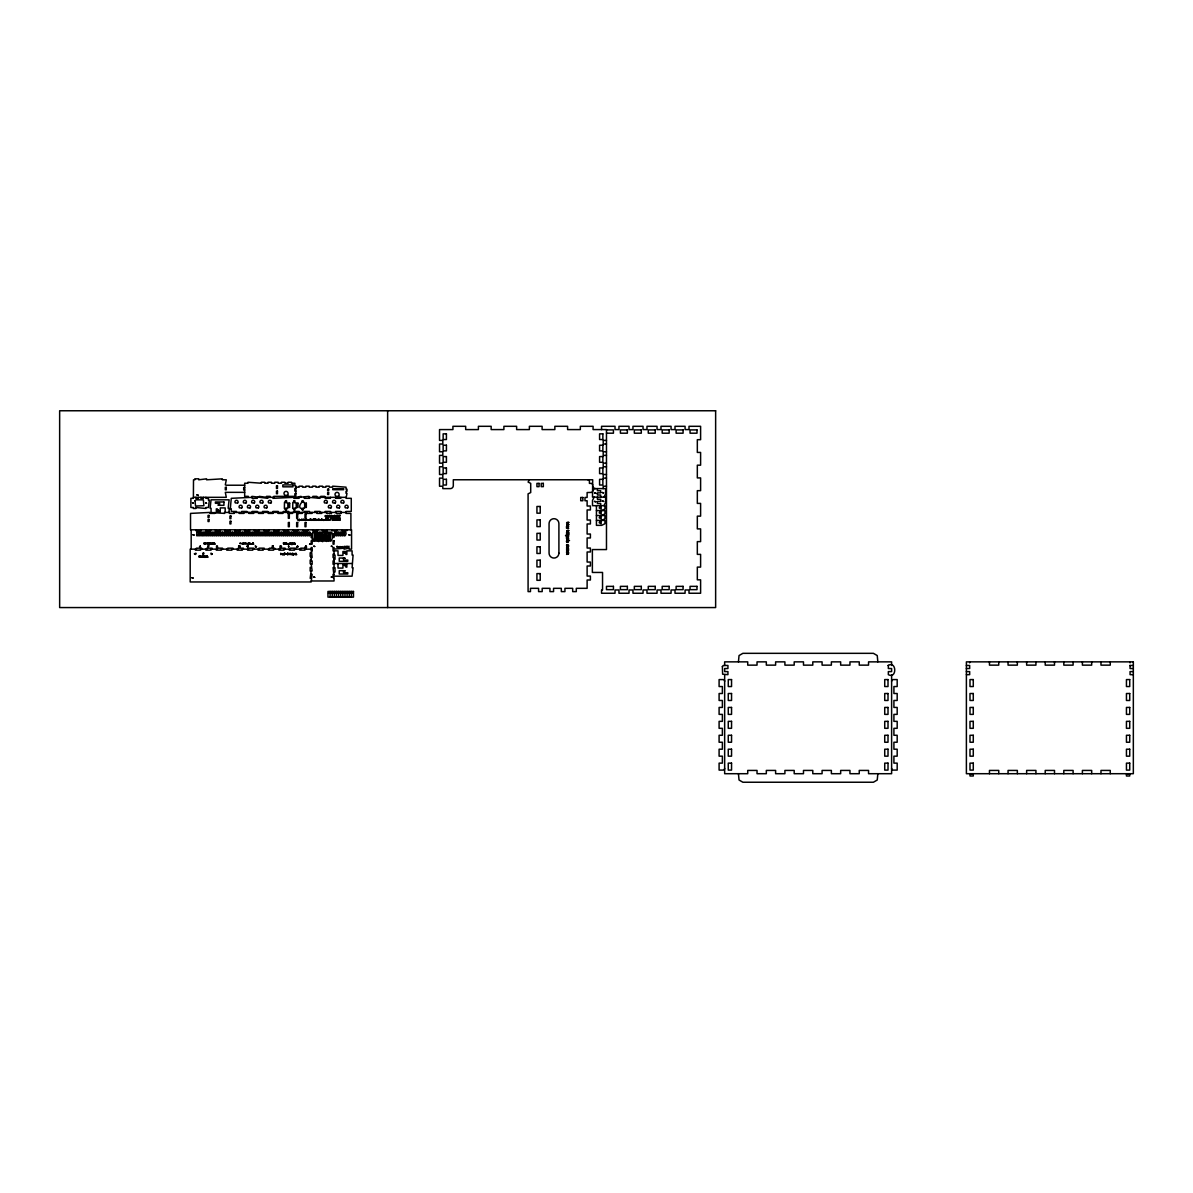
<?xml version="1.0" encoding="UTF-8"?>
<svg xmlns="http://www.w3.org/2000/svg" width="1193" height="1193" viewBox="0 0 1193 1193"><rect width="100%" height="100%" fill="white"/><g stroke="black" fill="none" stroke-linecap="round" stroke-linejoin="round"><path stroke-width="1.5" d="M286.141 554.223C283.352 554.089 289.258 554.059 286.32 554.104M334.338 519.969C337.246 519.492 331.893 520.566 334.338 519.76M594.144 497.138L592.503 500.419L592.503 505.668L604.955 505.668L604.955 508.949L601.675 510.589M603.971 497.138L605.612 493.857L605.612 488.623L594.144 488.608L592.041 492.381L587.12 492.545L587.12 497.466L584.988 497.466L584.988 500.747L587.12 500.747L587.12 506.011L590.401 506.011L590.401 509.948L587.12 509.948L587.12 520.029L590.401 520.029L590.401 523.966L587.12 523.966L587.12 534.032L590.401 534.032L590.401 537.968L587.12 537.968L587.12 548.049L590.401 548.049L590.401 551.986L587.12 551.986L587.12 562.052L590.401 562.052L590.401 565.989L587.12 565.989L587.12 576.07L590.401 576.07L590.401 580.007L587.12 580.007L587.12 588.328L576.294 588.328L576.294 591.609L572.685 591.609L572.685 588.328L564.93 588.328L564.93 591.609L561.321 591.609L561.321 588.328L553.552 588.328L553.552 591.609L549.943 591.609L549.943 588.328L542.189 588.328L542.189 591.609L538.58 591.609L538.58 588.328L530.467 588.328L530.467 591.609L528.081 591.609L528.081 493.857L530.706 492.545L530.706 483.374L528.081 482.061L529.394 479.765M603.971 505.668L605.612 502.387L605.612 497.138L592.503 497.138L592.697 479.765L453.31 479.765L453.31 485.611A3.012 3.012 0 0 1 450.298 488.623L442.812 488.623L442.812 486.237L439.531 486.237L439.531 478.125L442.812 478.125L442.812 474.516L439.531 474.516L439.531 466.761L442.812 466.761L442.812 463.152L439.531 463.152L439.531 455.383L442.812 455.383L442.812 451.774L439.531 451.774L439.531 444.02L442.812 444.02L442.812 440.411L439.531 440.411L439.531 429.584L452.922 429.584L452.922 426.304L465.673 426.304L465.673 429.584L478.408 429.584L478.408 426.304L491.158 426.304L491.158 429.584L503.893 429.584L503.893 426.304L516.629 426.304L516.629 429.584L529.379 429.584L529.379 426.304L542.114 426.304L542.114 429.584L554.849 429.584L554.849 426.304L567.6 426.304L567.6 429.584L580.335 429.584L580.335 426.304L593.085 426.304L593.085 429.584L606.476 429.584L606.476 549.57L592.369 549.57L592.369 572.446L602.54 572.446L602.54 589.968L601.555 589.968L601.555 593.249L615.021 593.249L615.021 589.968L618.958 589.968L618.958 593.249L629.024 593.249L629.024 589.968L632.961 589.968L632.961 593.249L643.042 593.249L643.042 589.968L646.979 589.968L646.979 593.249L657.045 593.249L657.045 589.968L660.982 589.968L660.982 593.249L671.062 593.249L671.062 589.968L674.999 589.968L674.999 593.249L685.08 593.249L685.08 589.968L689.002 589.968L689.002 593.249L700.604 593.249L700.604 579.843L697.323 579.843L697.323 567.107L700.604 567.107L700.604 554.372L697.323 554.372L697.323 541.622L700.604 541.622L700.604 528.887L697.323 528.887L697.323 516.137L700.604 516.137L700.604 503.401L697.323 503.401L697.323 490.666L700.604 490.666L700.604 477.916L697.323 477.916L697.323 465.181L700.604 465.181L700.604 452.43L697.323 452.43L697.323 439.695L700.604 439.695L700.604 426.304L689.002 426.304L689.002 429.584L685.08 429.584L685.08 426.304L674.999 426.304L674.999 429.584L671.062 429.584L671.062 426.304L660.982 426.304L660.982 429.584L657.045 429.584L657.045 426.304L646.979 426.304L646.979 429.584L643.042 429.584L643.042 426.304L632.961 426.304L632.961 429.584L629.024 429.584L629.024 426.304L618.958 426.304L618.958 429.584L615.021 429.584L615.021 426.304L601.555 426.304L601.555 429.584M299.309 519.566L299.816 520.282L299.368 519.656M292.33 543.367L292.867 544.083L292.21 543.501M293.597 553.925L294.373 553.955L293.672 554.596M213.592 543.889L212.98 543.113L213.666 543.799M207.284 556.624L207.97 557.31L207.284 556.415M248.353 543.516L249.039 544.202L248.353 543.322M249.68 543.516L250.381 544.202L249.68 543.322M301.546 519.745L302.142 520.342L301.605 519.477M290.868 543.531L291.554 544.217L290.868 543.337M283.412 553.955L284.098 554.641L283.412 553.761M293.94 544.008L293.254 543.128L293.94 543.814M291.748 554.327L291.122 553.552L291.808 554.238M319.56 519.745L320.156 520.342L319.56 519.566M295.267 554.327L294.641 553.552L295.327 554.238M243.655 543.62C244.386 541.89 244.535 545.529 243.655 543.665M287.811 554.059C288.542 552.329 288.691 555.968 287.811 554.104M601.675 515.51L604.955 513.87L604.955 510.589L596.425 510.589M601.675 520.431L604.955 518.791L604.955 515.51L596.425 515.51M331.848 519.656L331.788 519.835M337.022 546.916C335.874 546.215 338.558 545.872 337.097 547.11M315.996 519.76L315.996 519.909M206.359 543.531L206.359 543.71M241.597 543.531L241.597 543.71M606.476 429.912L613.441 429.912L613.441 433.193L606.476 433.193M606.476 440.411L603.196 440.411L603.196 444.02L606.476 444.02M606.476 451.774L603.196 451.774L603.196 455.383L606.476 455.383M606.476 463.152L603.196 463.152L603.196 466.761L606.476 466.761M606.476 474.516L603.196 474.516L603.196 478.125L606.476 478.125M244.669 485.223L226.297 485.223L225.313 484.82L226.297 479.81L222.36 479.81L222.36 478.825L206.613 479.81L206.613 478.825L198.754 479.81L198.754 478.825L194.817 478.825L194.817 479.81L193.505 479.81L193.385 498.316L190.88 498.316L190.88 507.502L193.385 507.502L193.385 508.486L195.876 508.486L195.876 507.502L205.897 508.486L205.897 507.502L208.402 507.502L209.386 500.15L208.402 500.15L208.402 498.316L205.897 498.316L205.897 497.332M606.476 486.237L603.196 486.237L603.196 488.623M295.834 487.162L299.175 487.162L299.175 486.177L302.53 486.177L302.53 487.162L305.87 487.162L305.87 486.177L309.211 486.177L309.211 487.162L312.566 487.162L312.566 486.177L315.906 486.177L315.906 487.162L319.247 487.162L319.247 486.177L322.602 486.177L322.602 487.162L325.943 487.162L325.943 486.177L329.283 486.177L329.283 487.162L332.638 487.162L332.638 486.177L346.015 487.162L346.015 489.205L346.999 489.205L346.999 491.233L346.015 491.233L346.015 493.276L346.999 493.276L346.045 498.316L351.264 498.316L351.264 511.439L346.045 511.439L346.045 513.408L350.906 513.408L350.906 529.811M244.669 487.609L243.685 487.609L243.685 489.995L244.669 489.995M295.834 488.474L294.85 488.474L294.85 491.098L295.834 491.098M244.669 492.366L225.313 492.336L226.297 497.332L193.385 497.332M295.834 493.723L294.85 493.723L294.85 496.348L288.065 496.348L288.065 493.395A2.028 2.028 0 0 0 285.679 491.397A2.028 2.028 0 0 0 284.113 494.096A2.028 2.028 0 0 0 287.036 495.155L287.036 496.348L273.823 496.348L273.823 497.332L267.799 497.332L267.799 498.316L251.947 496.348L252.141 498.316L257.36 498.316L257.36 497.332M252.141 497.332L231.278 498.316L230.294 508.814L231.278 508.814L231.278 511.439L236.497 511.439L236.497 512.423M346.045 497.332L339.08 497.332L339.08 494.379A2.028 2.028 0 0 0 336.694 492.381A2.028 2.028 0 0 0 335.144 495.08A2.028 2.028 0 0 0 338.066 496.139L338.066 497.332L316.816 497.332L316.816 496.348L312.894 496.348L312.894 497.332M346.045 512.423L340.825 512.423L340.825 511.439L335.606 511.439L335.606 512.423M326.927 519.223L326.3 519.044C326.181 522.609 324.705 517.061 325.943 520.059M320.947 519.76L320.947 519.909M596.425 520.431L604.955 520.431L604.955 523.712L601.675 525.352L596.425 525.352L596.425 505.668M252.901 543.113L252.051 544.142L252.722 543.128M239.957 543.397C240.166 542.025 241.582 543.859 239.957 543.605M349.012 546.215C348.565 550.077 347.014 544.172 348.386 547.363M345.716 547.08L345.955 546.215L345.702 547.304M311.164 549.153L304.961 549.153L304.961 550.137L299.741 550.137L299.741 549.153M214.815 512.423L214.815 513.408L209.953 513.408L209.953 512.423L190.522 513.408L190.522 529.811L351.562 529.811L351.562 549.153L349.057 549.153L349.057 548.169L344.046 549.153L344.046 548.169L334.04 549.153L334.04 547.512L333.056 547.512L333.056 550.868L338.007 550.838L338.007 555.431L342.928 555.431L342.928 551.494L345.881 551.494L345.881 554.447L346.865 554.447L346.865 550.838L352.099 550.838L352.099 555.058L353.083 555.058L352.099 567.734L353.083 567.734L352.099 576.174L334.04 576.174L333.056 567.585L335.024 567.734L335.024 571.954L334.04 571.954M311.164 550.868L312.148 550.868L312.148 547.512L311.164 547.512L312.148 557.549L311.164 557.549M311.164 552.806L310.18 552.806L310.18 556.445L311.164 556.445L311.164 560.904L312.148 560.904L312.148 564.244L311.164 564.244M334.04 554.208L333.056 554.208L333.056 557.549L334.04 557.549L334.04 567.734M334.04 559.278L335.024 559.278L335.024 555.058L334.04 555.058L334.04 550.838M311.164 560.084L310.18 560.084L310.18 563.737L311.164 563.737L312.148 570.94L310.18 571.029L310.18 567.376L311.164 567.376M334.04 560.904L333.056 560.904L333.056 564.244L334.04 564.244M334.04 563.499L352.099 563.499M311.164 574.28L312.148 574.28L311.164 581.96L190.194 581.96L190.194 549.153L196.398 549.153L196.398 548.169L201.602 548.169L201.602 549.153M334.04 574.28L333.056 574.28L333.056 577.621L334.04 577.621L334.04 580.976L311.164 580.976M311.164 578.307L310.18 578.307L311.164 570.94M888.01 665.47C896.778 660.43 897.047 679.279 888.338 674.656L888.338 671.599L891.618 671.599L891.618 668.527L888.338 668.527L888.338 665.47M966.39 665.47L969.67 665.47L969.67 668.527L966.39 668.527M1129.726 665.47L1133.335 665.47M1133.335 668.527L1130.054 668.527L1130.054 665.47M966.39 671.599L969.67 671.599L969.67 674.656L966.39 674.656M1133.335 671.599L1130.054 671.599L1130.054 674.656L1133.335 674.656M313.088 519.551L312.641 520.297L313.177 519.641M327.866 519.477L327.329 520.297L327.866 519.641M286.081 543.411L285.47 544.157L286.081 543.233M319.113 520.342C318.74 516.763 317.204 522.325 318.427 519.313L318.829 520.342L319.56 519.387L319.292 520.342M283.889 543.889C282.487 540.489 284.158 546.782 284.307 542.74L285.023 544.217L284.724 542.696M194.757 554.163C193.698 553.418 195.175 553.492 195.503 554.163C196.398 550.957 195.428 556.669 195.085 553.552M592.697 484.686L591.728 483.419L589.417 483.374L589.417 481.405A1.64 1.64 0 0 0 587.776 479.765M1130.054 661.861L1130.054 662.831M1110.265 661.861L1110.265 665.142L1100.975 665.142L1100.975 661.861M1110.265 773.705L1110.265 770.424L1100.975 770.424L1100.975 773.705M1091.684 661.861L1091.684 665.142L1082.394 665.142L1082.394 661.861M1091.684 773.705L1091.684 770.424L1082.394 770.424L1082.394 773.705M1073.103 661.861L1073.103 665.142L1063.813 665.142L1063.813 661.861M1073.103 773.705L1073.103 770.424L1063.813 770.424L1063.813 773.705M1054.508 661.861L1054.508 665.142L1045.217 665.142L1045.217 661.861M1054.508 773.705L1054.508 770.424L1045.217 770.424L1045.217 773.705M1035.927 661.861L1035.927 665.142L1026.636 665.142L1026.636 661.861M1035.927 773.705L1035.927 770.424L1026.636 770.424L1026.636 773.705M1017.346 661.861L1017.346 665.142L1008.055 665.142L1008.055 661.861M1017.346 773.705L1017.346 770.424L1008.055 770.424L1008.055 773.705M998.75 661.861L998.75 665.142L989.459 665.142L989.459 661.861M998.75 773.705L998.75 770.424L989.459 770.424L989.459 773.705M969.67 661.861L969.67 662.831M891.618 665.47L891.618 661.861L868.549 661.861L868.549 665.142L859.243 665.142L859.243 661.861L849.953 661.861L849.953 665.142L840.662 665.142L840.662 661.861L831.372 661.861L831.372 665.142L822.081 665.142L822.081 661.861L812.791 661.861L812.791 665.142L803.485 665.142L803.485 661.861L794.195 661.861L794.195 665.142L784.905 665.142L784.905 661.861L775.614 661.861L775.614 665.142L766.324 665.142L766.324 661.861L757.033 661.861L757.033 665.142L747.728 665.142L747.728 661.861L724.658 661.861L724.658 665.47M891.618 674.656L891.618 773.705L868.549 773.705L868.549 770.424L859.243 770.424L859.243 773.705L849.953 773.705L849.953 770.424L840.662 770.424L840.662 773.705L831.372 773.705L831.372 770.424L822.081 770.424L822.081 773.705L812.791 773.705L812.791 770.424L803.485 770.424L803.485 773.705L794.195 773.705L794.195 770.424L784.905 770.424L784.905 773.705L775.614 773.705L775.614 770.424L766.324 770.424L766.324 773.705L757.033 773.705L757.033 770.424L747.728 770.424L747.728 773.705L724.658 773.705L724.658 674.656M877.839 661.861L877.243 655.553L873.41 653.332L742.866 653.332L739.034 655.553L738.437 661.861M877.839 773.705L877.243 780.013L873.41 782.235L742.866 782.235L739.034 780.013L738.437 773.705M600.69 497.138L600.69 495.006L597.41 495.006L597.41 492.873L600.69 492.873L600.69 490.741L597.41 490.755L597.41 488.608M600.69 505.668L600.69 503.535L597.41 503.535L597.41 501.403L600.69 501.403L600.69 499.271L597.41 499.271L597.41 497.138M387.636 410.765L387.636 607.565M351.368 591.445L351.368 597.126M349.236 591.445L349.236 597.126M347.103 591.445L347.103 597.126M346.701 529.811L346.701 530.796L341.839 530.796L341.839 529.811M346.865 563.499L346.865 567.107L345.881 567.107L345.881 564.155L342.928 564.155L342.928 568.092L338.007 568.092L338.007 563.499M344.986 591.445L344.986 597.126M342.853 591.445L342.853 597.126M341.183 512.423L341.183 513.408L336.322 513.408L336.322 512.423L330.401 512.423L330.401 511.439L325.182 511.439L325.182 512.423M340.825 497.332L340.825 498.316L335.606 498.316L335.606 497.332M340.721 591.445L340.721 597.126M338.603 591.445L338.603 597.126M336.978 529.811L336.978 530.796L332.116 530.796L332.116 529.811M336.471 591.445L336.471 597.126M334.338 591.445L334.338 597.126M332.221 591.445L332.221 597.126M331.46 512.423L331.46 513.408L326.599 513.408L326.599 512.423L319.963 512.423L319.963 511.439L314.743 511.439L314.743 512.423M330.401 497.332L330.401 498.316L325.182 498.316L325.182 497.332M330.088 591.445L330.088 597.126M327.255 529.811L327.255 530.796L322.393 530.796L322.393 529.811M324.69 497.332L324.69 496.348L320.753 496.348L320.753 497.332M321.737 512.423L321.737 513.408L316.891 513.408L316.891 512.423L309.524 512.423L309.524 511.439L304.304 511.439L304.304 512.423M319.963 497.332L319.963 498.316L308.957 497.332L308.957 496.348L299.1 497.332L299.1 498.316L293.881 498.316L293.881 497.332L273.003 498.316L273.003 497.332M317.547 529.811L317.547 530.796L312.685 530.796L312.685 529.811M312.029 512.423L312.029 513.408L307.168 513.408L307.168 512.423L299.1 512.423L299.1 511.439L293.881 511.439L293.881 512.423M309.524 497.332L309.524 498.316L304.304 498.316L304.304 497.332M307.824 529.811L307.824 530.796L302.962 530.796L302.962 529.811M305.945 549.153L305.945 548.169L300.725 548.169L300.725 549.153L294.522 549.153L294.522 550.137L289.317 550.137L289.317 549.153M302.306 512.423L302.306 513.408L297.445 513.408L297.445 512.423L288.661 512.423L288.661 511.439L283.442 511.439L283.442 512.423M301.083 497.332L301.083 496.348L295.834 497.332L295.834 485.849L294.85 485.849L294.85 483.225L291.51 483.225L291.51 482.255L288.154 482.255L288.154 483.225L284.814 483.225L284.814 482.255L281.459 482.255L281.459 483.225L278.118 483.225L278.118 482.255L274.778 482.255L274.778 483.225L271.422 483.225L271.422 482.255L268.082 482.255L268.082 483.225L264.742 483.225L264.742 482.255L261.386 482.255L261.386 483.225L248.01 482.255L248.01 483.225L244.669 483.225L244.669 496.348L248.308 496.348L248.308 497.332M298.101 529.811L298.101 530.796L293.239 530.796L293.239 529.811M295.506 549.153L295.506 548.169L290.302 548.169L290.302 549.153L284.098 549.153L284.098 550.137L278.879 550.137L278.879 549.153M292.583 512.423L292.583 513.408L287.722 513.408L287.722 512.423L263.414 512.423L263.414 513.408L258.568 513.408L258.568 512.423M288.378 529.811L288.378 530.796L283.516 530.796L283.516 529.811M285.082 549.153L285.082 548.169L279.863 548.169L279.863 549.153L273.659 549.153L273.659 550.137L268.44 550.137L268.44 549.153M282.86 512.423L282.86 513.408L277.999 513.408L277.999 512.423M278.655 529.811L278.655 530.796L273.793 530.796L273.793 529.811M278.223 512.423L278.223 511.439L273.003 511.439L273.137 513.408L268.276 513.408L268.276 512.423M274.644 549.153L274.644 548.169L269.424 548.169L269.424 549.153L263.221 549.153L263.221 550.137L258.016 550.137L258.016 549.153M270.17 497.332L270.17 496.348L266.531 496.348L266.531 497.332L259.239 496.348L259.239 497.332M268.932 529.811L268.932 530.796L264.071 530.796L264.071 529.811M267.799 512.423L267.799 511.439L262.579 511.439L262.579 512.423L253.706 512.423L253.706 513.408L248.845 513.408L248.845 512.423M264.205 549.153L264.205 548.169L259 548.169L259 549.153L252.797 549.153L252.797 550.137L247.577 550.137L247.577 549.153M259.224 529.811L259.224 530.796L254.363 530.796L254.363 529.811M257.36 512.423L257.36 511.439L252.141 511.439L252.141 512.423L243.983 512.423L243.983 513.408L239.122 513.408L239.122 512.423M253.781 549.153L253.781 548.169L248.562 548.169L248.562 549.153L242.358 549.153L242.358 550.137L237.139 550.137L237.139 549.153M249.501 529.811L249.501 530.796L244.64 530.796L244.64 529.811M246.921 512.423L246.921 511.439L241.702 511.439L241.702 512.423L234.26 512.423L234.26 513.408L229.399 513.408L229.399 512.423L224.538 512.423L224.538 513.408L211.072 512.498L211.072 508.263L210.087 508.263L211.072 499.822L229.131 499.822L228.146 508.263L229.131 508.263L229.131 512.498M243.342 549.153L243.342 548.169L238.123 548.169L238.123 549.153L231.919 549.153L231.919 550.137L226.715 550.137L226.715 549.153M239.778 529.811L239.778 530.796L234.917 530.796L234.917 529.811M232.903 549.153L232.903 548.169L227.699 548.169L227.699 549.153L221.495 549.153L221.495 550.137L216.276 550.137L216.276 549.153M230.055 529.811L230.055 530.796L225.194 530.796L225.194 529.811M225.179 512.498L225.179 507.905L220.258 507.905L220.258 511.827L217.305 511.827L217.305 508.889L216.321 508.889L216.321 512.498M222.48 549.153L222.48 548.169L217.26 548.169L217.26 549.153L211.057 549.153L211.057 550.137L205.837 550.137L205.837 549.153M220.332 529.811L220.332 530.796L215.471 530.796L215.471 529.811M212.041 549.153L212.041 548.169L206.821 548.169L206.821 549.153L200.618 549.153L200.618 550.137L195.413 550.137L195.413 549.153M210.609 529.811L210.609 530.796L205.748 530.796L205.748 529.811M203.392 497.332L203.392 498.316L200.886 498.316L200.886 497.332M200.901 529.811L200.901 530.796L196.04 530.796L196.04 529.811M198.381 497.332L198.381 498.316L195.876 498.316L195.876 497.332M191.178 529.811L191.178 549.153M724.658 681.292A1.715 1.715 0 0 0 722.943 679.578L719.096 679.578L719.096 686.542L722.376 686.542L722.376 693.506L719.096 693.506L719.096 700.47L722.376 700.47L722.376 707.434L719.096 707.434L719.096 714.383L722.376 714.383L722.376 721.347L719.096 721.347L719.096 728.312L722.376 728.312L722.376 735.276L719.096 735.276L719.096 742.24L722.376 742.24L722.376 749.204L719.096 749.204L719.096 756.168L722.376 756.168L722.376 763.132L719.096 763.132L719.096 770.096L722.973 770.096A1.7 1.7 0 0 0 724.658 768.396M891.618 681.292A1.715 1.715 0 0 1 893.333 679.578L897.181 679.578L897.181 686.542L893.915 686.542L893.915 693.506L897.181 693.506L897.181 700.47L893.915 700.47L893.915 707.434L897.181 707.434L897.181 714.383L893.915 714.383L893.915 721.347L897.181 721.347L897.181 728.312L893.915 728.312L893.915 735.276L897.181 735.276L897.181 742.24L893.915 742.24L893.915 749.204L897.181 749.204L897.181 756.168L893.915 756.168L893.915 763.132L897.181 763.132L897.181 770.096L893.318 770.096A1.7 1.7 0 0 1 891.618 768.396M595.516 488.623A2.818 2.818 0 0 1 592.697 485.805M324.123 520.118C323.497 521.416 322.99 518.552 324.123 520.118M212.19 554.044L211.236 554.536L211.042 553.149L212.19 554.044M256.465 546.722L255.585 547.259L255.302 545.812L256.465 546.722M212.384 543.471L211.608 543.799L212.384 543.471M290.54 553.91L289.765 554.238L290.54 553.91M298.518 519.701L298.518 519.701M281.16 546.528C280.444 548.288 280.385 544.798 281.16 546.528M346.373 546.782C346.85 549.526 348.401 545.037 346.402 546.648M245.549 543.337C246.012 546.2 245.758 540.981 245.549 543.337M280.653 553.776C281.384 556.624 280.743 551.733 280.653 553.776M288.497 546.394C289.019 549.242 288.572 544.202 288.527 546.29M346.701 546.692L346.999 547.527L346.701 546.692M195.026 500.792L195.548 506.056L203.899 505.698L203.362 499.882L196.01 499.807L195.026 500.792M566.496 541.756C569.18 543.65 568.584 540.936 566.496 541.756M722.376 666.529L722.615 674.179L727.939 674.656L727.939 671.599L724.658 671.599L724.658 668.527L727.939 668.527L727.939 665.47L723.42 665.485L722.376 666.529M281.488 546.513L280.146 547.274L280.146 545.812L281.488 546.513M212.712 543.471C211.057 546.096 211.146 540.832 212.712 543.471M290.868 553.91C289.183 556.564 289.303 551.255 290.868 553.91M298.802 519.701L297.489 519.701L298.802 519.701M568.763 524.592C564.975 526.754 568.092 522.549 568.763 524.592M568.763 530.661C564.93 532.689 568.151 528.708 568.763 530.661M246.668 543.531L247.741 543.889L246.668 543.531M250.634 543.531L251.619 544.172L250.634 543.531M281.846 553.97L282.816 554.611L281.846 553.97M286.648 543.546L287.632 544.187L286.648 543.546M287.841 543.546L288.93 543.904L287.841 543.546M300.159 519.745L301.024 520.312L300.174 519.656M303.991 519.76L304.946 520.073L304.021 519.656M308.077 519.745L308.942 520.312L308.107 519.656M311.358 519.76L312.298 520.073L311.373 519.656M322.035 519.76L322.975 520.073L322.05 519.656M328.358 519.745L329.223 520.312L328.388 519.656M329.417 519.76L330.357 520.073L329.432 519.656M335.457 519.745L336.322 520.312L335.487 519.656M338.529 519.76L339.483 520.073L338.558 519.656M337.828 547.02L338.916 547.378L337.828 547.02M340.885 547.02L341.869 547.647L340.885 547.02M242.179 543.531C242.865 545.693 243.268 541.89 242.179 543.531M307.138 519.76L307.913 520.327L307.153 519.656M297.847 546.931C295.983 548.198 297.832 544.232 297.847 546.931M247.473 543.65L247.473 543.65M285.843 554.089L285.843 554.089M288.646 543.665L288.646 543.665M338.633 547.14L338.633 547.14M302.977 519.298C303.678 521.938 303.947 518.433 302.977 519.298M325.182 515.987C327.986 522.743 327.091 513.393 325.182 515.987M218.155 510.44L219.124 510.664L218.155 510.44M344.061 552.672L345.016 552.896L344.061 552.717M344.061 565.333L345.016 565.557L344.061 565.393M336.575 519.581L337.246 520.237L336.59 519.537M337.589 519.581L338.26 520.237L337.634 519.477M200.737 556.937C201.528 556.102 201.885 556.952 200.737 556.937M287.945 507.771L284.381 508.561L284.471 502.372L287.901 503.058L287.945 507.771M296.267 507.771L292.717 508.561L292.807 502.372L296.222 503.058L296.267 507.771M304.603 507.771C292.956 512.17 306.004 492.321 304.603 507.771M196.949 494.901L198.217 495.244L196.949 494.901M192.804 534.703L194.071 535.046L192.804 534.703M196.994 532.287C195.085 540.474 201.17 532.108 197.039 532.167M191.819 577.695L193.087 578.038L191.819 577.695M198.963 532.287C197.233 541.055 202.959 531.168 198.963 532.287M200.931 532.287C199.007 540.444 205.121 532.138 200.976 532.167M202.899 532.287C201.229 541.175 206.792 531.004 202.899 532.287M204.868 532.287C202.944 540.384 209.058 532.227 204.913 532.167M206.836 532.287C204.972 540.712 210.922 531.765 206.881 532.167M208.805 532.287C206.896 540.623 212.951 531.899 208.85 532.167M210.773 532.287C208.864 540.474 214.949 532.108 210.818 532.167M212.742 532.287C211.027 541.115 216.708 531.079 212.742 532.287M214.71 532.287C212.801 540.474 218.886 532.108 214.755 532.167M218.17 505.042L219.109 505.31L218.17 505.042M216.664 532.287C214.949 541.055 220.675 531.168 216.664 532.287M218.632 532.287C216.723 540.444 222.823 532.138 218.692 532.167M220.601 532.287C218.945 541.175 224.508 531.004 220.601 532.287M222.569 532.287C220.66 540.384 226.774 532.227 222.629 532.167M224.538 532.287C222.688 540.712 228.624 531.765 224.597 532.167M226.506 532.287C224.612 540.623 230.652 531.899 226.566 532.167M228.474 532.287C226.566 540.474 232.65 532.108 228.534 532.167M230.443 532.287C228.743 541.115 234.41 531.079 230.443 532.287M232.411 532.287C230.503 540.474 236.587 532.108 232.456 532.167M234.38 532.287C232.65 541.055 238.376 531.168 234.38 532.287M236.348 532.287C234.439 540.444 240.539 532.138 236.393 532.167M238.317 532.287C236.661 541.175 242.209 531.004 238.317 532.287M240.285 532.287C238.361 540.384 244.476 532.227 240.33 532.167M242.254 532.287C240.389 540.712 246.34 531.765 242.298 532.167M244.222 532.287C242.328 540.623 248.368 531.899 244.267 532.167M246.19 532.287C244.282 540.474 250.366 532.108 246.235 532.167M248.159 532.287C246.429 541.055 252.155 531.168 248.159 532.287M250.127 532.287C248.204 540.444 254.318 532.138 250.172 532.167M252.096 532.287C250.366 541.055 256.092 531.168 252.096 532.287M254.064 532.287C252.141 540.444 258.255 532.138 254.109 532.167M256.033 532.287C254.169 540.712 260.119 531.765 256.077 532.167M258.001 532.287C256.077 540.384 262.192 532.227 258.046 532.167M259.97 532.287C258.106 540.712 264.056 531.765 260.014 532.167M261.938 532.287C260.044 540.623 266.084 531.899 261.983 532.167M263.907 532.287C261.998 540.474 268.082 532.108 263.951 532.167M265.875 532.287C264.145 541.055 269.872 531.168 265.875 532.287M267.843 532.287C265.92 540.444 272.034 532.138 267.888 532.167M269.812 532.287C268.142 541.175 273.704 531.004 269.812 532.287M271.78 532.287C269.857 540.384 275.971 532.227 271.825 532.167M273.734 532.287C271.885 540.712 277.835 531.765 273.793 532.167M275.702 532.287C273.793 540.384 279.908 532.227 275.762 532.167M277.671 532.287C275.822 540.697 281.757 531.78 277.73 532.167M279.639 532.287C277.745 540.623 283.785 531.899 279.699 532.167M285.351 501.179C286.35 504.311 287.781 498.972 285.351 501.179M281.608 532.287C279.699 540.474 285.783 532.108 281.667 532.167M285.351 509.381C286.35 512.513 287.781 507.174 285.351 509.381M283.576 532.287C281.846 541.055 287.573 531.168 283.576 532.287M285.545 532.287C283.636 540.444 289.735 532.138 285.604 532.167M287.513 532.287C285.858 541.175 291.405 531.004 287.513 532.287M289.481 532.287C287.573 540.384 293.687 532.227 289.526 532.167M293.672 501.179C294.686 504.311 296.118 498.972 293.672 501.179M293.672 509.381C294.686 512.513 296.118 507.174 293.672 509.381M291.45 532.287C289.601 540.712 295.536 531.765 291.495 532.167M293.418 532.287C291.524 540.623 297.564 531.899 293.463 532.167M295.387 532.287C293.523 540.653 299.488 531.839 295.432 532.167M297.355 532.287C295.461 540.623 301.501 531.899 297.4 532.167M302.008 501.179C303.007 504.311 304.439 498.972 302.008 501.179M302.008 509.381C303.007 512.513 304.439 507.174 302.008 509.381M299.324 532.287C297.415 540.474 303.499 532.108 299.368 532.167M301.292 532.287C299.562 541.055 305.289 531.168 301.292 532.287M303.261 532.287C301.337 540.444 307.451 532.138 303.305 532.167M305.229 532.287C303.559 541.175 309.121 531.004 305.229 532.287M307.197 532.287C305.274 540.384 311.388 532.227 307.242 532.167M309.166 532.287C307.302 540.712 313.252 531.765 309.211 532.167M309.613 544.112L310.553 544.366L309.613 544.112M313.103 532.287C309.554 552.732 318.68 532.406 313.148 532.167M315.071 532.287C311.612 552.448 320.559 532.734 315.116 532.167M313.774 546.215L314.728 546.469L313.774 546.215M317.04 532.287C313.684 551.792 322.423 533.495 317.084 532.167M319.008 532.287C315.608 553.791 324.466 531.034 319.008 532.287M320.977 532.287C317.621 551.733 326.36 533.569 321.021 532.167M322.945 532.287C319.381 554.223 328.597 530.542 322.945 532.287M324.914 532.287C321.588 551.494 330.267 533.838 324.958 532.167M326.882 532.287C323.288 552.956 332.504 532.167 326.927 532.167M328.85 532.287C325.391 552.448 334.338 532.734 328.895 532.167M330.804 532.287C327.464 551.792 336.202 533.495 330.864 532.167M331.326 546.215L332.28 546.469L331.326 546.215M334.741 532.287C332.832 540.474 338.916 532.108 334.801 532.167M328.567 593.055L329.522 593.309L328.567 593.055M336.709 532.287C334.994 541.055 340.706 531.168 336.709 532.287M331.326 577.054L332.28 577.308L331.326 577.054M330.7 593.055L331.639 593.309L330.7 593.055M338.678 532.287C336.769 540.444 342.868 532.138 338.737 532.167M332.817 593.055L333.772 593.309L332.817 593.055M340.646 532.287C338.991 541.175 344.553 531.004 340.646 532.287M342.615 532.287C340.706 540.384 346.82 532.227 342.674 532.167M334.95 593.055L335.904 593.309L334.95 593.055M344.583 532.287C342.734 540.712 348.669 531.765 344.643 532.167M337.082 593.055L338.022 593.309L337.082 593.055M339.2 593.055L340.154 593.309L339.2 593.055M344.061 558.026L345.016 558.279L344.061 558.026M348.654 534.703L349.922 535.046L348.654 534.703M341.332 593.055L342.287 593.309L341.332 593.055M344.061 570.686L345.016 570.94L344.061 570.686M343.45 593.055L344.404 593.309L343.45 593.055M345.582 593.055L346.537 593.309L345.582 593.055M347.715 593.055L348.669 593.309L347.715 593.055M349.832 593.055L350.787 593.309L349.832 593.055M351.965 593.055L352.919 593.309L351.965 593.055M594.517 492.888L595.784 493.231L594.517 492.888M594.517 501.418L595.784 501.746L594.517 501.418M602.331 492.53L603.598 492.873L602.331 492.53M602.331 501.06L603.598 501.403L602.331 501.06M568.763 522.4C565.318 524.741 566.466 521.341 568.763 522.4M344.717 546.588C344.016 549.541 343.599 545.216 344.717 546.588M566.526 526.665L566.526 528.26L568.703 528.26L566.943 527.127L568.703 526.292L566.526 526.665M566.526 536.626L566.526 538.222L568.703 538.222L566.943 537.089L568.703 536.254L566.526 536.626M313.789 577.024L314.713 577.337L313.789 577.024M297.475 546.2L297.191 547.08L297.475 546.2M566.884 524.577L567.406 525.159L566.884 524.577M566.884 530.646L567.406 531.228L566.884 530.646M239.271 545.768L239.018 546.841C238.123 543.59 238.928 549.347 239.361 546.23C239.704 549.347 240.673 543.635 239.763 546.841L239.271 545.768M192.565 502.79L193.415 503.282L192.565 502.79M205.688 502.79L206.538 503.282L205.688 502.79M218.2 510.365L219.08 510.723L218.2 510.365M339.916 546.946C339.498 549.272 338.827 545.007 339.602 547.363L340.08 546.603L340.288 547.363C341.064 545.022 340.244 549.272 339.916 546.946M200.111 555.834L199.738 556.863C198.813 553.627 199.037 559.487 199.216 556.177L200.469 557.31L200.111 555.834M205.107 542.74L204.734 543.769C203.824 540.518 204.033 546.394 204.227 543.083L205.464 544.202L205.107 542.74M310.791 519.044L310.478 519.969C309.658 517.106 309.852 522.266 310.016 519.358L311.105 520.342L310.791 519.044M203.66 553.03L203.257 554.178C201.662 551.002 203.899 556.907 203.66 553.03M247.935 545.708L247.533 546.856C245.922 543.68 248.174 549.585 247.935 545.708M305.766 545.842L305.184 547.319L305.87 546.14L306.631 547.319L305.766 545.842M599.855 506.801L599.199 507.935L601.168 509.083L601.168 506.801L599.855 506.801M599.855 511.722L599.199 512.856L601.168 513.989L601.168 511.722L599.855 511.722M599.855 516.644L599.199 517.777L601.168 518.91L601.168 516.644L599.855 516.644M599.855 521.565L599.199 522.698L601.168 523.831L601.168 521.565L599.855 521.565M208.82 545.812L207.746 545.812L208.253 547.274L208.82 545.812M329.671 515.421L328.895 516.703L327.449 515.421L328.478 518.463L329.671 515.421M210.371 543.113L210.4 544.202L209.327 544.202L210.371 543.113M205.375 556.206L205.39 557.31L204.316 557.31L205.375 556.206M216.828 546.573L216.365 547.289L217.633 547.289L217.156 546.513C218.498 545.633 215.515 545.619 216.828 546.573M200.305 546.006C197.799 547.632 202.079 547.244 199.932 547.065L200.305 546.006M305.811 519.984L305.214 519.387L305.811 520.163M314.356 519.984L313.744 519.387L314.296 520.059M336.172 515.421L335.114 516.778L336.426 518.463L335.636 518.463L334.472 516.957L336.172 515.421M237.631 502.984L235.409 502.984A1.581 1.581 0 0 1 235.409 500.762A1.581 1.581 0 0 1 237.631 500.762A1.581 1.581 0 0 1 237.631 502.984M245.967 502.984L243.745 502.984A1.581 1.581 0 0 1 243.745 500.762A1.581 1.581 0 0 1 245.967 500.762A1.581 1.581 0 0 1 245.967 502.984M241.732 507.905L239.51 507.905A1.581 1.581 0 0 1 239.51 505.683A1.581 1.581 0 0 1 241.732 505.683A1.581 1.581 0 0 1 241.732 507.905M254.288 502.984L252.066 502.984A1.581 1.581 0 0 1 252.066 500.762A1.581 1.581 0 0 1 254.288 500.762A1.581 1.581 0 0 1 254.288 502.984M250.068 507.905L247.831 507.905A1.581 1.581 0 0 1 247.831 505.683A1.581 1.581 0 0 1 250.068 505.683A1.581 1.581 0 0 1 250.068 507.905M262.624 502.984L260.402 502.984A1.581 1.581 0 0 1 260.402 500.762A1.581 1.581 0 0 1 262.624 500.762A1.581 1.581 0 0 1 262.624 502.984M258.389 507.905L256.167 507.905A1.581 1.581 0 0 1 256.167 505.683A1.581 1.581 0 0 1 258.389 505.683A1.581 1.581 0 0 1 258.389 507.905M270.96 502.984L268.723 502.984A1.581 1.581 0 0 1 268.723 500.762A1.581 1.581 0 0 1 270.96 500.762A1.581 1.581 0 0 1 270.96 502.984M266.725 507.905L264.503 507.905A1.581 1.581 0 0 1 264.503 505.683A1.581 1.581 0 0 1 266.725 505.683A1.581 1.581 0 0 1 266.725 507.905M326.882 502.984L324.66 502.984A1.581 1.581 0 0 1 324.66 500.762A1.581 1.581 0 0 1 326.882 500.762A1.581 1.581 0 0 1 326.882 502.984M335.218 502.984L332.996 502.984A1.581 1.581 0 0 1 332.996 500.762A1.581 1.581 0 0 1 335.218 500.762A1.581 1.581 0 0 1 335.218 502.984M330.983 507.905L328.761 507.905A1.581 1.581 0 0 1 328.761 505.683A1.581 1.581 0 0 1 330.983 505.683A1.581 1.581 0 0 1 330.983 507.905M343.554 502.984L341.317 502.984A1.581 1.581 0 0 1 341.317 500.762A1.581 1.581 0 0 1 343.554 500.762A1.581 1.581 0 0 1 343.554 502.984M339.319 507.905L337.097 507.905A1.581 1.581 0 0 1 337.097 505.683A1.581 1.581 0 0 1 339.319 505.683A1.581 1.581 0 0 1 339.319 507.905M347.655 507.905L345.418 507.905A1.581 1.581 0 0 1 345.418 505.683A1.581 1.581 0 0 1 347.655 505.683A1.581 1.581 0 0 1 347.655 507.905M568.703 533.42L567.465 534.375C565.169 532.391 567.943 536.671 568.703 534.136L568.703 533.42M567.987 539.728L566.526 540.891L569.493 540.578L566.526 538.639L567.987 539.728M568.047 546.662C563.35 548.183 571.865 546.856 567.212 546.021C571.879 545.38 563.379 543.71 568.062 545.276L566.526 545.693L568.047 546.662M568.047 550.167C563.35 551.703 571.865 550.376 567.212 549.526C571.879 548.884 563.379 547.229 568.062 548.795L566.526 549.198L568.047 550.167M568.047 553.686C563.35 555.222 571.865 553.895 567.212 553.045C571.879 552.404 563.379 550.734 568.062 552.299L566.526 552.717L568.047 553.686M207.582 544.202L207.045 542.934L207.582 544.202M214.889 544.202L214.337 542.934L214.889 544.202M253.572 544.202L253.02 542.934L253.572 544.202M202.586 557.295L202.035 556.027L202.586 557.295M295.163 544.217L294.611 542.949L295.163 544.038M293.046 554.641L292.494 553.373L293.046 554.641M296.55 554.641L295.998 553.373L296.55 554.641M715.636 410.765L59.65 410.765L59.65 607.565L715.636 607.565L715.636 410.765M627.369 429.912L620.405 429.912L620.405 433.193L627.369 433.193L627.369 429.912M641.297 429.912L634.333 429.912L634.333 433.193L641.297 433.193L641.297 429.912M655.225 429.912L648.261 429.912L648.261 433.193L655.225 433.193L655.225 429.912M669.154 429.912L662.19 429.912L662.19 433.193L669.154 433.193L669.154 429.912M683.082 429.912L676.118 429.912L676.118 433.193L683.082 433.193L683.082 429.912M696.995 429.912L690.046 429.912L690.046 433.193L696.995 433.193L696.995 429.912M446.421 433.849L443.14 433.849L443.14 439.531L446.421 439.531L446.421 433.849M602.868 433.849L599.587 433.849L599.587 439.531L602.868 439.531L602.868 433.849M446.421 445.213L443.14 445.213L443.14 450.894L446.421 450.894L446.421 445.213M602.868 445.213L599.587 445.213L599.587 450.894L602.868 450.894L602.868 445.213M446.421 456.576L443.14 456.576L443.14 462.273L446.421 462.273L446.421 456.576M602.868 456.576L599.587 456.576L599.587 462.273L602.868 462.273L602.868 456.576M446.421 467.954L443.14 467.954L443.14 473.636L446.421 473.636L446.421 467.954M602.868 467.954L599.587 467.954L599.587 473.636L602.868 473.636L602.868 467.954M446.421 479.318L443.14 479.318L443.14 485.014L446.421 485.014L446.421 479.318M602.868 479.318L599.587 479.318L599.587 485.014L602.868 485.014L602.868 479.318M539.072 483.374L536.939 483.374L536.939 486.655L539.072 486.655L539.072 483.374M543.337 483.374L541.204 483.374L541.204 486.655L543.337 486.655L543.337 483.374M292.986 484.91L282.83 484.91L282.83 486.833L292.986 486.833L292.986 484.91M277.462 485.849L276.478 485.849L276.478 488.474L277.462 488.474L277.462 485.849M226.297 487.326L225.313 487.326L225.313 489.831L226.297 489.831L226.297 487.326M343.584 488.712L332.772 488.712L332.772 489.697L343.584 489.697L343.584 488.712M328.627 489.011L327.643 489.011L327.643 490.845L328.627 490.845L328.627 489.011M277.462 491.098L276.478 491.098L276.478 493.723L277.462 493.723L277.462 491.098M328.627 492.679L327.643 492.679L327.643 494.513L328.627 494.513L328.627 492.679M582.855 497.466L580.723 497.466L580.723 500.747L582.855 500.747L582.855 497.466M223.926 501.97L215.396 501.97L215.396 503.282L219.661 503.282L219.661 505.31L223.926 505.31L223.926 501.97M289.675 503.192L288.691 503.192L288.691 507.457L289.675 507.457L289.675 503.192M298.011 503.192L297.027 503.192L297.027 507.457L298.011 507.457L298.011 503.192M306.333 503.192L305.348 503.192L305.348 507.457L306.333 507.457L306.333 503.192M540.22 506.473L536.939 506.473L536.939 513.184L540.22 513.184L540.22 506.473M289.317 514.049L288.333 514.049L288.333 518.284L289.317 518.284L289.317 514.049M297.654 514.049L296.669 514.049L296.669 518.284L297.654 518.284L297.654 514.049M305.975 514.049L304.99 514.049L304.99 518.284L305.975 518.284L305.975 514.049M209.029 515.436L208.044 515.436L208.044 517.479L209.029 517.479L209.029 515.436M331.192 515.421L330.64 518.463L331.147 516.375C333.936 522.937 332.847 511.215 332.608 517.494L331.192 515.421M334.472 515.421L333.876 518.463L334.472 515.421M337.485 515.421L336.858 518.463L337.485 515.421M340.154 515.421L338.245 515.421L338.245 518.463L340.244 518.463L338.887 518.03L339.93 517.091L338.887 515.838L340.154 515.421M230.92 516.032L229.936 516.032L229.936 518.657L230.92 518.657L230.92 516.032M313.431 518.97L313.177 520.342L313.431 518.97M315.191 518.97L314.937 520.342L315.191 518.97M321.782 518.97L321.528 520.342L321.782 518.97M326.927 519.015L326.673 520.342L326.927 519.015M328.12 518.97L327.866 520.342L328.12 518.97M209.029 519.507L208.044 519.507L208.044 521.535L209.029 521.535L209.029 519.507M299.309 519.387L299.055 520.685L299.309 519.387M301.546 519.387L301.292 520.342L301.546 519.387M306.079 519.387L305.811 520.342L306.079 519.387M306.661 519.387L306.392 520.342L306.661 519.387M314.609 519.387L314.356 520.342L314.609 519.387M316.831 519.387L316.577 520.342L316.831 519.387M332.892 519.387L332.623 520.342L332.892 519.387M340.02 519.387L339.751 520.342L340.02 519.387M540.22 519.894L536.939 519.894L536.939 526.605L540.22 526.605L540.22 519.894M230.92 521.281L229.936 521.281L229.936 523.906L230.92 523.906L230.92 521.281M289.317 522.504L288.333 522.504L288.333 526.724L289.317 526.724L289.317 522.504M297.654 522.504L296.669 522.504L296.669 526.724L297.654 526.724L297.654 522.504M305.975 522.504L304.99 522.504L304.99 526.724L305.975 526.724L305.975 522.504M568.703 532.376L566.526 532.973L568.703 532.376M540.22 533.331L536.939 533.331L536.939 540.041L540.22 540.041L540.22 533.331M312.148 534.136L311.164 534.136L311.164 537.476L312.148 537.476L312.148 534.136M334.04 534.136L333.056 534.136L333.056 537.476L334.04 537.476L334.04 534.136M568.703 534.956L565.571 535.538L568.703 534.956M312.148 540.832L311.164 540.832L311.164 544.172L312.148 544.172L312.148 540.832M334.04 540.832L333.056 540.832L333.056 544.172L334.04 544.172L334.04 540.832M243.64 542.636L243.342 544.202L243.64 542.636M286.365 542.651L286.081 544.217L286.365 542.651M209.073 542.681L208.775 544.202L209.073 542.681M290.212 542.74L289.899 544.217L290.212 542.74M208.149 543.113L207.85 544.202L208.149 543.113M213.95 543.113L213.666 544.202L213.95 543.113M248.353 543.113L248.055 544.202L248.353 543.113M249.68 543.113L249.397 544.202L249.68 543.113M290.868 543.128L290.57 544.217L290.868 543.128M292.21 543.128L291.912 544.604L292.21 543.128M294.239 543.128L293.94 544.217L294.239 543.128M273.182 545.842L272.258 545.842L272.258 547.319L273.227 547.319L273.182 545.842M342.466 546.603L342.167 547.691L342.466 546.603M540.22 546.752L536.939 546.752L536.939 553.463L540.22 553.463L540.22 546.752M284.754 553.075L284.456 554.641L284.754 553.075M287.796 553.075L287.513 554.641L287.796 553.075M283.412 553.552L283.129 554.641L283.412 553.552M292.106 553.552L291.808 554.641L292.106 553.552M293.597 553.552L293.299 555.043L293.597 553.552M295.625 553.552L295.327 554.641L295.625 553.552M204.078 555.789L203.779 557.31L204.078 555.789M206.613 555.834L206.314 557.31L206.613 555.834M203.138 556.206L202.855 557.31L203.138 556.206M207.284 556.206L206.986 557.31L207.284 556.206M343.509 558.026L339.244 558.026L339.244 561.351L347.774 561.351L347.774 560.054L343.509 560.054L343.509 558.026M540.22 560.173L536.939 560.173L536.939 566.884L540.22 566.884L540.22 560.173M343.509 570.686L339.244 570.686L339.244 574.027L347.774 574.027L347.774 572.715L343.509 572.715L343.509 570.686M540.22 573.594L536.939 573.594L536.939 580.305L540.22 580.305L540.22 573.594M613.441 586.36L606.476 586.36L606.476 589.64L613.441 589.64L613.441 586.36M627.369 586.36L620.405 586.36L620.405 589.64L627.369 589.64L627.369 586.36M641.297 586.36L634.333 586.36L634.333 589.64L641.297 589.64L641.297 586.36M655.225 586.36L648.261 586.36L648.261 589.64L655.225 589.64L655.225 586.36M669.154 586.36L662.19 586.36L662.19 589.64L669.154 589.64L669.154 586.36M683.082 586.36L676.118 586.36L676.118 589.64L683.082 589.64L683.082 586.36M696.995 586.36L690.046 586.36L690.046 589.64L696.995 589.64L696.995 586.36M353.486 591.445L327.956 591.445L327.956 597.126L353.486 597.126L353.486 591.445M1133.335 661.861L966.39 661.861L966.39 773.705L1133.335 773.705L1133.335 661.861M731.548 679.578L728.267 679.578L728.267 686.542L731.548 686.542L731.548 679.578M888.01 679.578L884.729 679.578L884.729 686.542L888.01 686.542L888.01 679.578M973.279 679.578L969.998 679.578L969.998 686.542L973.279 686.542L973.279 679.578M1129.726 679.578L1126.446 679.578L1126.446 686.542L1129.726 686.542L1129.726 679.578M731.548 693.506L728.267 693.506L728.267 700.47L731.548 700.47L731.548 693.506M888.01 693.506L884.729 693.506L884.729 700.47L888.01 700.47L888.01 693.506M973.279 693.506L969.998 693.506L969.998 700.47L973.279 700.47L973.279 693.506M1129.726 693.506L1126.446 693.506L1126.446 700.47L1129.726 700.47L1129.726 693.506M731.548 707.434L728.267 707.434L728.267 714.383L731.548 714.383L731.548 707.434M888.01 707.434L884.729 707.434L884.729 714.383L888.01 714.383L888.01 707.434M973.279 707.434L969.998 707.434L969.998 714.383L973.279 714.383L973.279 707.434M1129.726 707.434L1126.446 707.434L1126.446 714.383L1129.726 714.383L1129.726 707.434M731.548 721.347L728.267 721.347L728.267 728.312L731.548 728.312L731.548 721.347M888.01 721.347L884.729 721.347L884.729 728.312L888.01 728.312L888.01 721.347M973.279 721.347L969.998 721.347L969.998 728.312L973.279 728.312L973.279 721.347M1129.726 721.347L1126.446 721.347L1126.446 728.312L1129.726 728.312L1129.726 721.347M731.548 735.276L728.267 735.276L728.267 742.24L731.548 742.24L731.548 735.276M888.01 735.276L884.729 735.276L884.729 742.24L888.01 742.24L888.01 735.276M973.279 735.276L969.998 735.276L969.998 742.24L973.279 742.24L973.279 735.276M1129.726 735.276L1126.446 735.276L1126.446 742.24L1129.726 742.24L1129.726 735.276M731.548 749.204L728.267 749.204L728.267 756.168L731.548 756.168L731.548 749.204M888.01 749.204L884.729 749.204L884.729 756.168L888.01 756.168L888.01 749.204M973.279 749.204L969.998 749.204L969.998 756.168L973.279 756.168L973.279 749.204M1129.726 749.204L1126.446 749.204L1126.446 756.168L1129.726 756.168L1129.726 749.204M731.548 763.132L728.267 763.132L728.267 770.096L731.548 770.096L731.548 763.132M888.01 763.132L884.729 763.132L884.729 770.096L888.01 770.096L888.01 763.132M973.279 763.132L969.998 763.132L969.998 770.096L973.279 770.096L973.279 763.132M1129.726 763.132L1126.446 763.132L1126.446 770.096L1129.726 770.096L1129.726 763.132M973.279 773.854L969.998 773.854L969.998 776.002L973.279 776.002L973.279 773.854M1129.726 773.854L1126.446 773.854L1126.446 776.002L1129.726 776.002L1129.726 773.854M558.906 553.134L558.906 523.608A4.921 4.921 0 0 0 553.984 518.687A4.921 4.921 0 0 0 549.063 523.608L549.063 553.134A4.921 4.921 0 0 0 553.984 558.056A4.921 4.921 0 0 0 558.906 553.134"/></g></svg>
